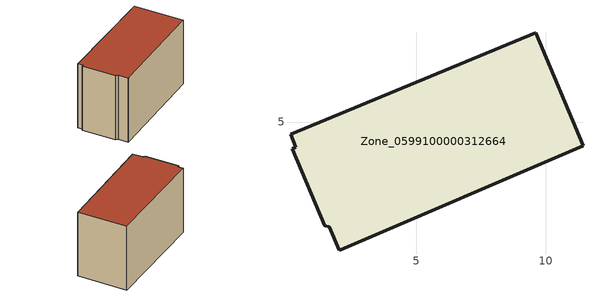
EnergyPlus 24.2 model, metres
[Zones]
Zone_0599100000312664
 floor ground (C_G): 0.34,4.03 0.14,4.53 9.6,8.45 11.43,4.09 2.07,0.07 2.02,0.05 1.64,0.95 1.45,1 0.21,3.97 z0
 wall outside (C_F): 11.43,4.09 9.6,8.45 0.14,4.53 0.34,4.03 0.21,3.97 1.45,1 1.64,0.95 2.02,0.05 2.07,0.07 11.43,4.09 z0:6.44
 roof outside (C_R): 0.14,4.53 0.34,4.03 0.21,3.97 1.45,1 1.64,0.95 2.02,0.05 2.07,0.07 11.43,4.09 9.6,8.45 z6.44
[BUILDING]
Pand.0599100000312664: North Axis=0; Terrain=City; Loads Convergence Tolerance Value=0.04; Temperature Convergence Tolerance Value=0.4; Solar Distribution=FullExterior; Maximum Number of Warmup Days=25; Minimum Number of Warmup Days=1
[Site:Location]
Rotterdam.The.Hague.AP_ZH_NLD Design_Conditions: Latitude=51.96; Longitude=4.45; Time Zone=1; Elevation=-4.5
[SITE:GROUNDTEMPERATURE:BUILDINGSURFACE]
18, 18, 18, 18, 18, 18, 18, 18, 18, 18, 18, 18
[MATERIAL] Thermal Absorptance=0.9; Solar Absorptance=0.7; Visible Absorptance=0.7
Name | Roughness | Thickness | Conductivity | Density | Specific Heat
G.TI.1946 | MediumSmooth | 0.15 | 1 | 540 | 1210
F.TI.1946 | Rough | 0.3 | 0.857143 | 1920 | 840
R.TI.1946 | MediumRough | 0.2 | 0.1 | 1500 | 1000
[CONSTRUCTION]
C_G: G.TI.1946
C_F: F.TI.1946
C_R: R.TI.1946
[ZONE]
Zone_0599100000312664: Type=1; Multiplier=1; Ceiling Height=Autocalculate; Volume=Autocalculate; Floor Area=autocalculate; Part of Total Floor Area=Yes
[ZONEINFILTRATION:DESIGNFLOWRATE]
Infil_Zone_0599100000312664: Zone or ZoneList or Space or SpaceList=Zone_0599100000312664; Schedule=AlwaysOn; Design Flow Rate Calculation Method=Flow/Area; Flow Rate per Floor Area=0.003; Constant Term Coefficient=1; Temperature Term Coefficient=0; Velocity Term Coefficient=0; Velocity Squared Term Coefficient=0
[HVACTEMPLATE:ZONE:IDEALLOADSAIRSYSTEM]
Zone_0599100000312664: Maximum Heating Supply Air Temperature=50; Minimum Cooling Supply Air Temperature=13; Maximum Heating Supply Air Humidity Ratio=0.0156; Minimum Cooling Supply Air Humidity Ratio=0.0077; Heating Limit=NoLimit; Cooling Limit=NoLimit; Dehumidification Control Type=ConstantSensibleHeatRatio; Cooling Sensible Heat Ratio=0.7; Dehumidification Setpoint=60; Humidification Control Type=None; Humidification Setpoint=30; Outdoor Air Method=None; Outdoor Air Flow Rate per Person=0.00944; Outdoor Air Flow Rate per Zone Floor Area=0; Outdoor Air Flow Rate per Zone=0; Demand Controlled Ventilation Type=None; Outdoor Air Economizer Type=NoEconomizer; Heat Recovery Type=None; Sensible Heat Recovery Effectiveness=0.7; Latent Heat Recovery Effectiveness=0.65
[ZONECONTROL:THERMOSTAT]
ThermostatControl_Zone_0599100000312664: Zone or ZoneList=Zone_0599100000312664; Control Type Schedule=DualSetpointControlType; Control 1=Thermostat_Zone_0599100000312664; Temperature Difference Between Cutout And Setpoint=0
[THERMOSTATSETPOINT:DUALSETPOINT]
Thermostat_Zone_0599100000312664: Heating Setpoint Temperature Schedule=HeatingSetpoint_Zone_0599100000312664; Cooling Setpoint Temperature Schedule=CoolingSetpoint_Zone_0599100000312664
[SCHEDULE:COMPACT]
HeatingSetpoint_Zone_0599100000312664: Through: 12/31, For: AllDays, Until: 24:00, 21
CoolingSetpoint_Zone_0599100000312664: Through: 12/31, For: AllDays, Until: 24:00, 24
DualSetpointControlType: Through: 12/31, For: AllDays, Until: 24:00, 4
AlwaysOn: Through: 12/31, For: AllDays, Until: 24:00, 1
